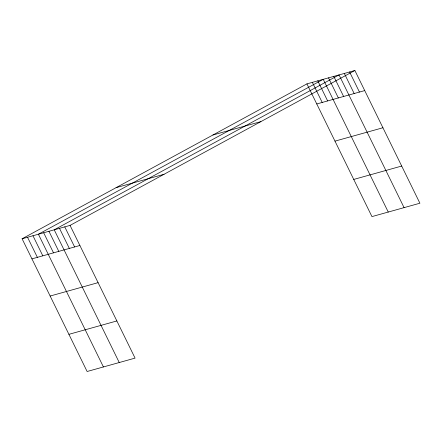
<?xml version="1.0" encoding="UTF-8"?>
<svg xmlns="http://www.w3.org/2000/svg" width="442" height="442" viewBox="0 0 442 442"><rect width="100%" height="100%" fill="white"/><g stroke="black" fill="none" stroke-linecap="round" stroke-linejoin="round"><path stroke-width="0.66" d="M22.1 238.779L70.051 225.403L135.07 358.119L87.118 371.501L22.1 238.779L306.93 83.881L354.882 70.499L419.9 203.221L371.949 216.597L306.93 83.881M70.051 225.403L354.882 70.499M316.77 103.964L364.722 90.588M212.939 134.998L260.885 121.616M116.097 187.662L164.043 174.286M334.981 141.131L382.932 127.755M31.94 258.863L79.891 245.487M353.744 179.43L401.69 166.048M50.15 296.035L98.096 282.653M68.908 334.329L116.859 320.953M349.605 71.974L359.445 92.058M344.335 73.444L354.169 93.527M404.076 207.635L339.058 74.913L54.228 229.818L119.246 362.534M333.782 76.389L343.622 96.472M328.511 77.858L338.351 97.942M388.253 212.049L323.235 79.328L38.404 234.232L103.422 366.948M317.798 80.847L327.638 100.931M312.367 82.361L322.207 102.445M64.775 226.873L74.615 246.956M59.499 228.343L69.339 248.432M48.951 231.288L58.792 251.371M43.675 232.757L53.515 252.846M32.968 235.746L42.808 255.83M27.537 237.266L37.371 257.349"/></g></svg>
